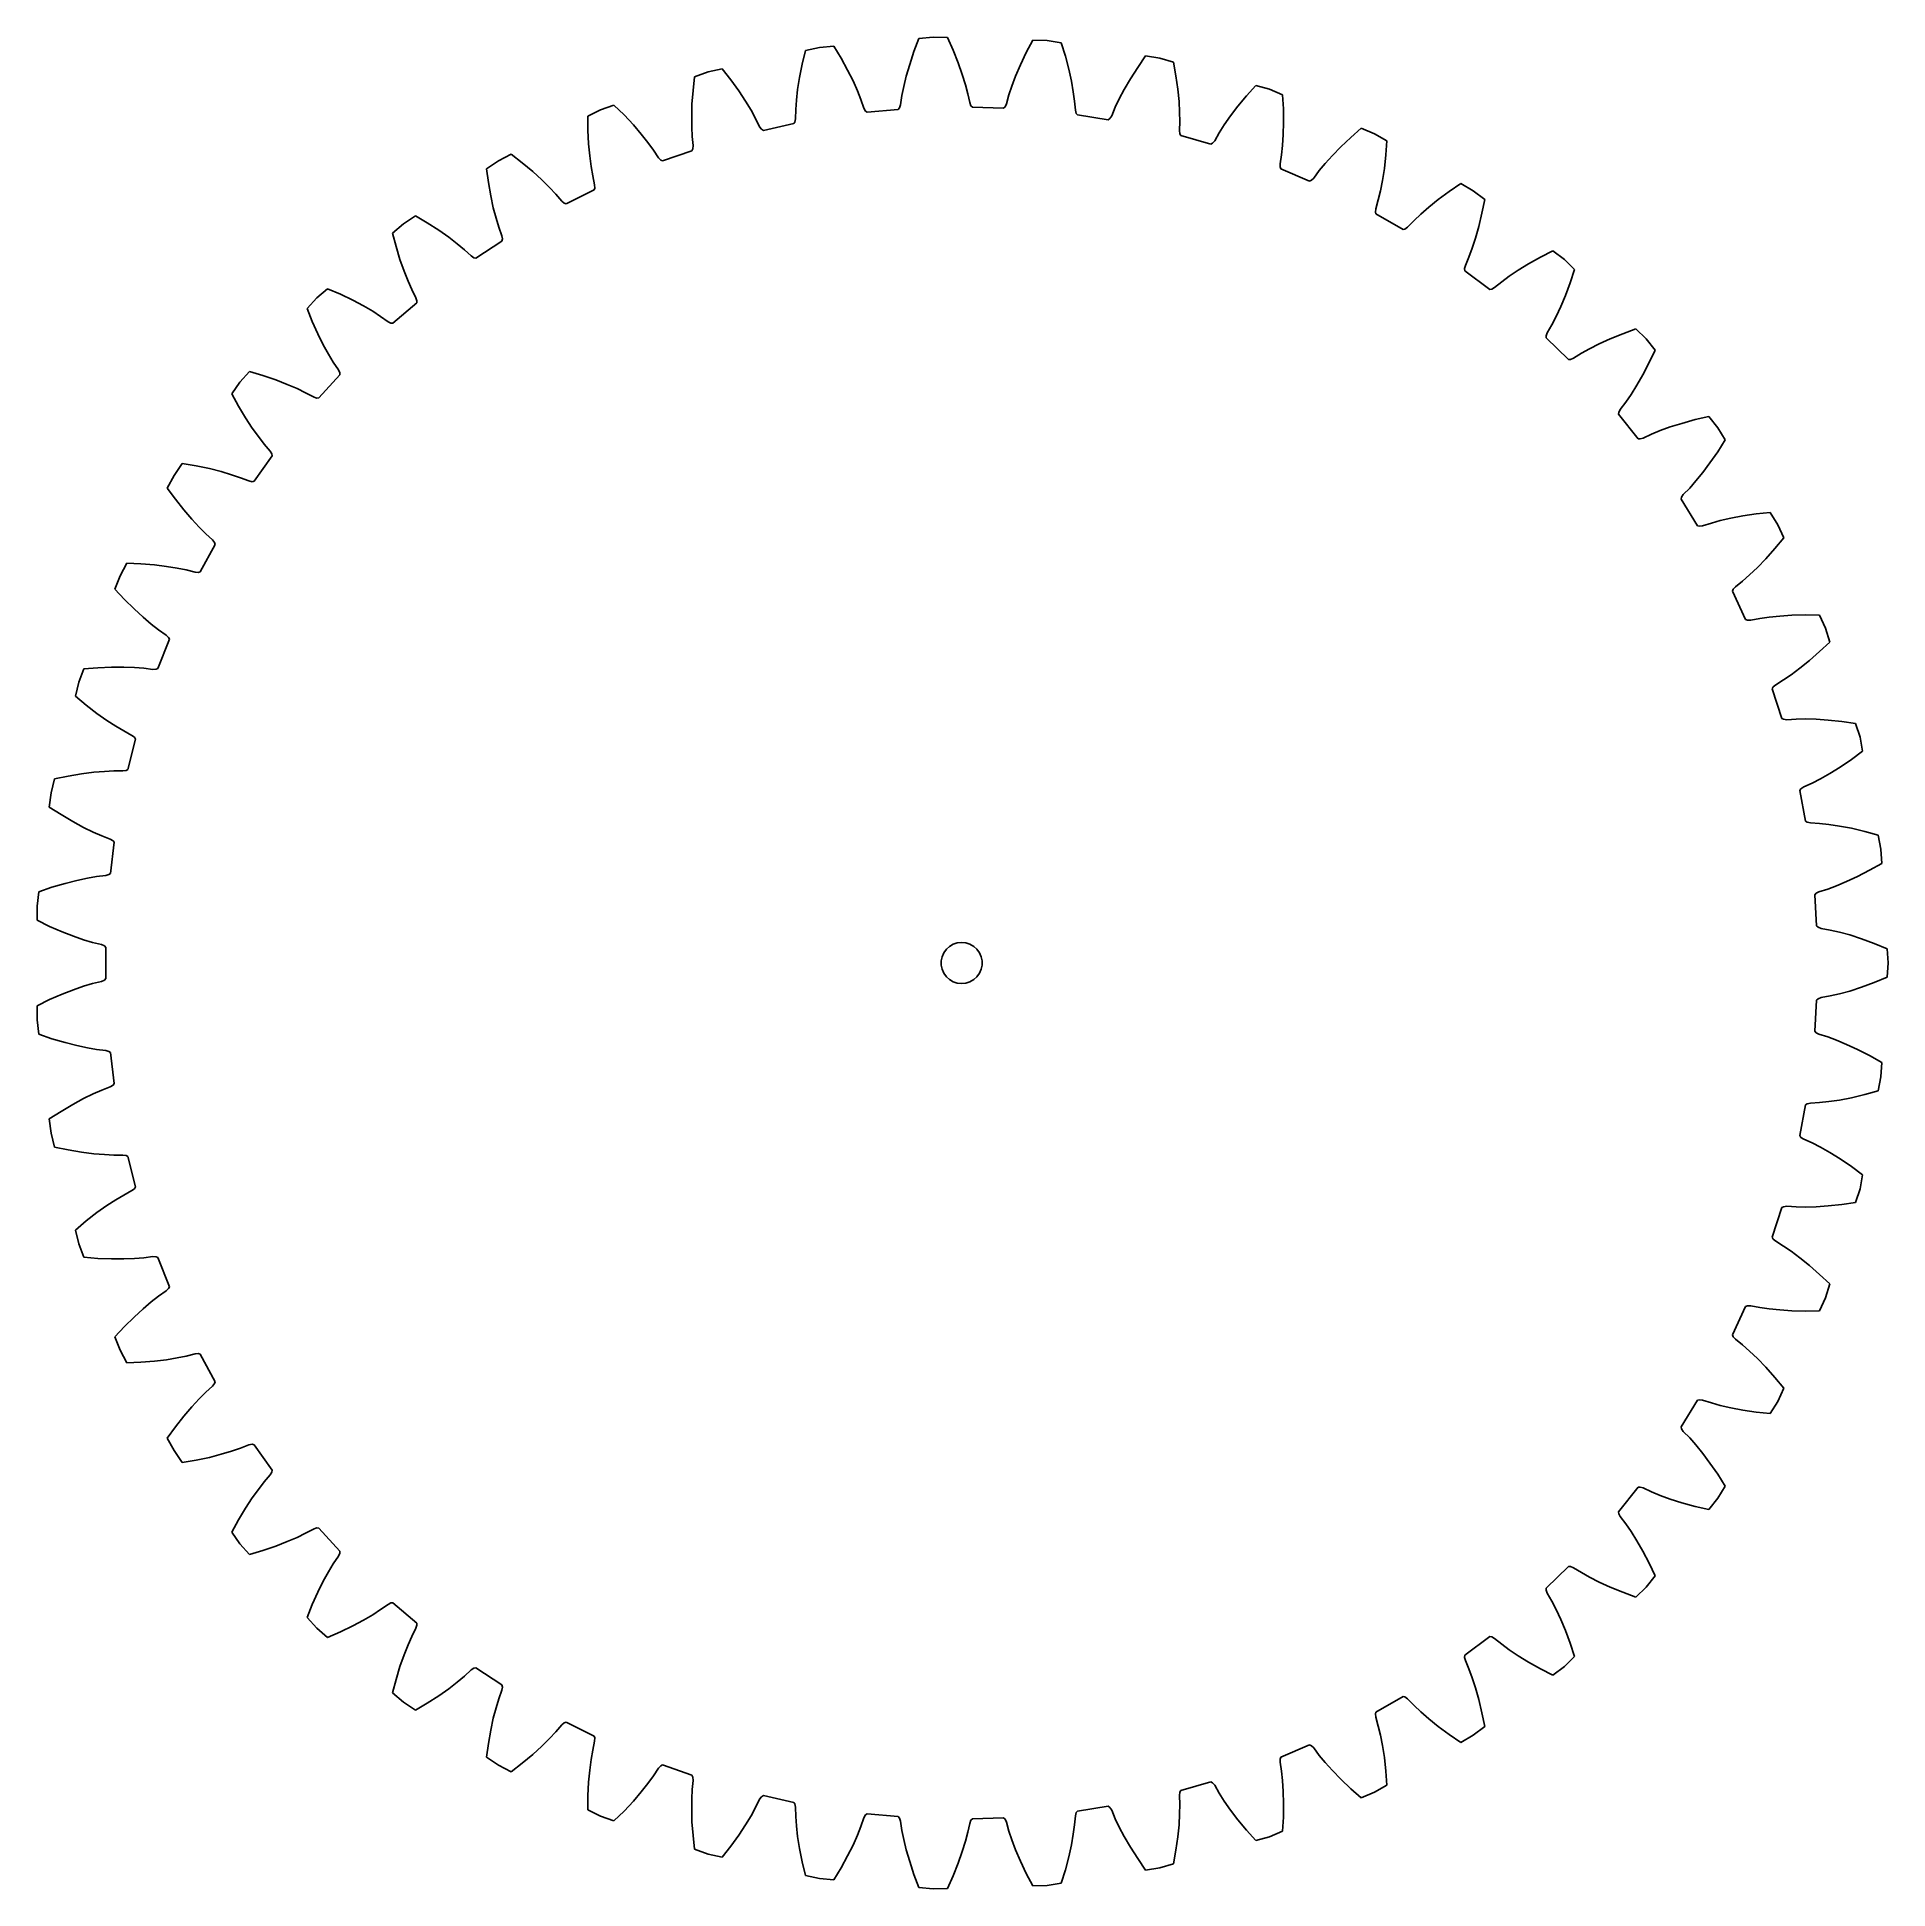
# Model space of a CAD drawing. Extents: x 0 to 135, y 0 to 135.
import ezdxf

# ---------------------------------------------------------------- set-up
doc = ezdxf.new("R2010")
doc.units = 0

msp = doc.modelspace()

# ---------------------------------------------------------------- linework, layer by layer
for p, q in [((65.28, 134.9), (64.24, 134.8)), ((66.32, 134.87), (65.28, 134.9)), ((55.98, 133.91), (55.74, 132.92)), ((57, 134.13), (55.98, 133.91)), ((58.04, 134.23), (57, 134.13)), ((58.57, 133.36), (58.04, 134.23)), ((63.88, 133.85), (63.57, 132.91)), ((64.24, 134.8), (63.88, 133.85)), ((66.74, 133.94), (66.32, 134.87)), ((67.1, 133.02), (66.74, 133.94)), ((72.06, 133.77), (71.64, 132.88)), ((72.54, 134.68), (72.06, 133.77)), ((73.58, 134.64), (72.54, 134.68)), ((74.61, 134.48), (73.58, 134.64)), ((74.91, 133.51), (74.61, 134.48)), ((48.89, 132.36), (47.9, 132.01)), ((49.91, 132.58), (48.89, 132.36)), ((50.54, 131.78), (49.91, 132.58)), ((55.74, 132.92), (55.55, 131.95)), ((59.05, 132.49), (58.57, 133.36)), ((59.45, 131.7), (59.05, 132.49)), ((63.57, 132.91), (63.32, 132.06)), ((67.4, 132.18), (67.1, 133.02)), ((71.64, 132.88), (71.29, 132.06)), ((75.16, 132.55), (74.91, 133.51)), ((75.35, 131.68), (75.16, 132.55)), ((80.18, 132.69), (79.65, 131.86)), ((80.76, 133.53), (80.18, 132.69)), ((81.79, 133.37), (80.76, 133.53)), ((82.79, 133.08), (81.79, 133.37)), ((82.97, 132.08), (82.79, 133.08)), ((47.79, 131), (47.71, 130.01)), ((47.9, 132.01), (47.79, 131)), ((51.12, 130.98), (50.54, 131.78)), ((51.61, 130.24), (51.12, 130.98)), ((55.41, 131.07), (55.32, 130.29)), ((55.55, 131.95), (55.41, 131.07)), ((59.77, 130.98), (59.45, 131.7)), ((60.02, 130.35), (59.77, 130.98)), ((63.14, 131.29), (63.01, 130.63)), ((63.32, 132.06), (63.14, 131.29)), ((67.63, 131.43), (67.4, 132.18)), ((67.8, 130.77), (67.63, 131.43)), ((71.02, 131.33), (70.8, 130.68)), ((71.29, 132.06), (71.02, 131.33)), ((75.49, 130.91), (75.35, 131.68)), ((75.58, 130.24), (75.49, 130.91)), ((79.2, 131.09), (78.84, 130.39)), ((79.65, 131.86), (79.2, 131.09)), ((83.1, 131.1), (82.97, 132.08)), ((83.19, 130.21), (83.1, 131.1)), ((88.78, 131.38), (88.1, 130.62)), ((89.78, 131.1), (88.78, 131.38)), ((90.74, 130.69), (89.78, 131.1)), ((41.05, 129.59), (40.12, 129.13)), ((42.03, 129.94), (41.05, 129.59)), ((42.76, 129.23), (42.03, 129.94)), ((47.71, 130.01), (47.69, 129.12)), ((52.02, 129.57), (51.61, 130.24)), ((52.35, 128.97), (52.02, 129.57)), ((55.27, 129.61), (55.25, 128.94)), ((55.32, 130.29), (55.27, 129.61)), ((60.24, 129.72), (60.02, 130.35)), ((60.35, 129.51), (60.24, 129.72)), ((60.47, 129.42), (60.35, 129.51)), ((62.74, 129.63), (60.47, 129.42)), ((62.83, 129.74), (62.74, 129.63)), ((62.9, 129.97), (62.83, 129.74)), ((63.01, 130.63), (62.9, 129.97)), ((67.95, 130.12), (67.8, 130.77)), ((68.03, 129.9), (67.95, 130.12)), ((68.14, 129.79), (68.03, 129.9)), ((70.41, 129.72), (68.14, 129.79)), ((70.52, 129.82), (70.41, 129.72)), ((70.62, 130.04), (70.52, 129.82)), ((70.8, 130.68), (70.62, 130.04)), ((75.65, 129.57), (75.58, 130.24)), ((75.7, 129.34), (75.65, 129.57)), ((78.55, 129.78), (78.29, 129.16)), ((78.84, 130.39), (78.55, 129.78)), ((83.23, 129.43), (83.19, 130.21)), ((87.47, 129.86), (86.93, 129.15)), ((88.1, 130.62), (87.47, 129.86)), ((90.8, 129.67), (90.74, 130.69)), ((90.81, 128.68), (90.8, 129.67)), ((40.12, 129.13), (40.13, 128.11)), ((43.44, 128.5), (42.76, 129.23)), ((44.01, 127.83), (43.44, 128.5)), ((47.69, 129.12), (47.69, 128.34)), ((47.69, 128.34), (47.73, 127.66)), ((52.64, 128.37), (52.35, 128.97)), ((52.78, 128.18), (52.64, 128.37)), ((52.91, 128.1), (52.78, 128.18)), ((55.13, 128.59), (52.91, 128.1)), ((55.21, 128.71), (55.13, 128.59)), ((55.25, 128.94), (55.21, 128.71)), ((75.79, 129.23), (75.7, 129.34)), ((78.04, 128.88), (75.79, 129.23)), ((78.16, 128.96), (78.04, 128.88)), ((78.29, 129.16), (78.16, 128.96)), ((83.22, 128.08), (83.24, 128.75)), ((83.24, 128.75), (83.23, 129.43)), ((86.49, 128.5), (86.12, 127.93)), ((86.93, 129.15), (86.49, 128.5)), ((90.78, 127.79), (90.81, 128.68)), ((96.47, 128.26), (95.7, 127.59)), ((97.43, 127.86), (96.47, 128.26)), ((40.13, 128.11), (40.18, 127.12)), ((40.18, 127.12), (40.26, 126.24)), ((44.5, 127.21), (44.01, 127.83)), ((44.9, 126.66), (44.5, 127.21)), ((47.73, 127.66), (47.79, 126.99)), ((47.79, 126.99), (47.77, 126.76)), ((83.25, 127.85), (83.22, 128.08)), ((83.32, 127.72), (83.25, 127.85)), ((85.51, 127.1), (83.32, 127.72)), ((85.64, 127.17), (85.51, 127.1)), ((85.79, 127.35), (85.64, 127.17)), ((86.12, 127.93), (85.79, 127.35)), ((90.65, 126.33), (90.73, 127.01)), ((90.73, 127.01), (90.78, 127.79)), ((94.99, 126.91), (94.37, 126.28)), ((95.7, 127.59), (94.99, 126.91)), ((98.34, 127.33), (97.43, 127.86)), ((98.26, 126.32), (98.34, 127.33)), ((33.61, 125.89), (32.74, 125.31)), ((34.55, 126.36), (33.61, 125.89)), ((35.35, 125.73), (34.55, 126.36)), ((36.11, 125.1), (35.35, 125.73)), ((40.26, 126.24), (40.36, 125.46)), ((40.36, 125.46), (40.48, 124.79)), ((45.27, 126.1), (44.9, 126.66)), ((45.43, 125.93), (45.27, 126.1)), ((45.56, 125.87), (45.43, 125.93)), ((47.71, 126.62), (45.56, 125.87)), ((47.77, 126.76), (47.71, 126.62)), ((90.55, 125.67), (90.65, 126.33)), ((90.55, 125.44), (90.55, 125.67)), ((93.84, 125.69), (93.41, 125.17)), ((94.37, 126.28), (93.84, 125.69)), ((98.15, 125.33), (98.26, 126.32)), ((32.74, 125.31), (32.88, 124.31)), ((32.88, 124.31), (33.05, 123.33)), ((36.77, 124.5), (36.11, 125.1)), ((37.33, 123.95), (36.77, 124.5)), ((40.48, 124.79), (40.62, 124.14)), ((40.62, 124.14), (40.63, 123.9)), ((90.6, 125.3), (90.55, 125.44)), ((92.7, 124.41), (90.6, 125.3)), ((92.84, 124.47), (92.7, 124.41)), ((93.01, 124.63), (92.84, 124.47)), ((93.41, 125.17), (93.01, 124.63)), ((97.87, 123.69), (98.02, 124.46)), ((98.02, 124.46), (98.15, 125.33)), ((103.72, 124.22), (102.88, 123.65)), ((104.63, 123.7), (103.72, 124.22)), ((33.05, 123.33), (33.24, 122.46)), ((37.79, 123.45), (37.33, 123.95)), ((38.23, 122.94), (37.79, 123.45)), ((38.41, 122.79), (38.23, 122.94)), ((38.55, 122.75), (38.41, 122.79)), ((40.59, 123.76), (38.55, 122.75)), ((40.63, 123.9), (40.59, 123.76)), ((97.53, 122.38), (97.71, 123.03)), ((97.71, 123.03), (97.87, 123.69)), ((102.08, 123.07), (101.39, 122.51)), ((102.88, 123.65), (102.08, 123.07)), ((105.46, 123.07), (104.63, 123.7)), ((105.26, 122.07), (105.46, 123.07)), ((27.56, 121.88), (26.69, 121.3)), ((28.43, 121.36), (27.56, 121.88)), ((33.24, 122.46), (33.44, 121.7)), ((33.44, 121.7), (33.63, 121.05)), ((97.5, 122.15), (97.53, 122.38)), ((97.54, 122.01), (97.5, 122.15)), ((99.51, 120.87), (97.54, 122.01)), ((100.31, 121.53), (99.84, 121.05)), ((100.8, 121.99), (100.31, 121.53)), ((101.39, 122.51), (100.8, 121.99)), ((105.03, 121.11), (105.26, 122.07)), ((26.69, 121.3), (25.89, 120.62)), ((25.89, 120.62), (26.15, 119.64)), ((29.27, 120.82), (28.43, 121.36)), ((29.99, 120.31), (29.27, 120.82)), ((30.61, 119.83), (29.99, 120.31)), ((33.63, 121.05), (33.86, 120.42)), ((33.86, 120.42), (33.9, 120.19)), ((33.9, 120.19), (33.87, 120.04)), ((99.65, 120.91), (99.51, 120.87)), ((99.84, 121.05), (99.65, 120.91)), ((104.55, 119.51), (104.79, 120.26)), ((104.79, 120.26), (105.03, 121.11)), ((26.15, 119.64), (26.44, 118.69)), ((31.14, 119.39), (30.61, 119.83)), ((31.63, 118.95), (31.14, 119.39)), ((31.83, 118.82), (31.63, 118.95)), ((31.97, 118.79), (31.83, 118.82)), ((33.87, 120.04), (31.97, 118.79)), ((104.05, 118.26), (104.31, 118.87)), ((104.31, 118.87), (104.55, 119.51)), ((109.52, 118.86), (108.65, 118.38)), ((110.43, 119.32), (109.52, 118.86)), ((111.26, 118.7), (110.43, 119.32)), ((26.44, 118.69), (26.74, 117.85)), ((26.74, 117.85), (27.03, 117.12)), ((103.99, 118.03), (104.05, 118.26)), ((104.01, 117.88), (103.99, 118.03)), ((105.83, 116.51), (104.01, 117.88)), ((107.25, 117.47), (106.7, 117.07)), ((107.9, 117.91), (107.25, 117.47)), ((108.65, 118.38), (107.9, 117.91)), ((112.01, 117.97), (111.26, 118.7)), ((111.69, 117), (112.01, 117.97)), ((21.17, 116.57), (20.38, 115.9)), ((22.1, 116.17), (21.17, 116.57)), ((23, 115.74), (22.1, 116.17)), ((27.03, 117.12), (27.3, 116.5)), ((27.3, 116.5), (27.6, 115.9)), ((105.98, 116.53), (105.83, 116.51)), ((106.18, 116.65), (105.98, 116.53)), ((106.7, 117.07), (106.18, 116.65)), ((111, 115.26), (111.34, 116.07)), ((111.34, 116.07), (111.69, 117)), ((20.38, 115.9), (19.67, 115.12)), ((19.67, 115.12), (20.05, 114.18)), ((23.78, 115.32), (23, 115.74)), ((24.45, 114.92), (23.78, 115.32)), ((25.03, 114.55), (24.45, 114.92)), ((27.66, 115.53), (25.93, 114.05)), ((27.6, 115.9), (27.67, 115.68)), ((27.67, 115.68), (27.66, 115.53)), ((110.66, 114.55), (111, 115.26)), ((20.05, 114.18), (20.45, 113.27)), ((25.57, 114.16), (25.03, 114.55)), ((25.78, 114.06), (25.57, 114.16)), ((25.93, 114.05), (25.78, 114.06)), ((109.93, 113.14), (110.01, 113.36)), ((110.01, 113.36), (110.35, 113.94)), ((110.35, 113.94), (110.66, 114.55)), ((116.47, 113.64), (115.52, 113.29)), ((117.22, 112.91), (116.47, 113.64)), ((20.45, 113.27), (20.85, 112.48)), ((20.85, 112.48), (21.23, 111.79)), ((109.93, 113), (109.93, 113.14)), ((111.57, 111.41), (109.93, 113)), ((113.09, 112.19), (112.5, 111.86)), ((113.79, 112.54), (113.09, 112.19)), ((114.6, 112.92), (113.79, 112.54)), ((115.52, 113.29), (114.6, 112.92)), ((117.88, 112.1), (117.22, 112.91)), ((117.44, 111.18), (117.88, 112.1)), ((21.23, 111.79), (21.58, 111.21)), ((21.58, 111.21), (21.95, 110.65)), ((21.95, 110.65), (22.05, 110.44)), ((111.71, 111.41), (111.57, 111.41)), ((111.93, 111.5), (111.71, 111.41)), ((112.5, 111.86), (111.93, 111.5)), ((116.98, 110.3), (117.44, 111.18)), ((14.78, 109.76), (14.18, 108.9)), ((15.48, 110.53), (14.78, 109.76)), ((16.46, 110.24), (15.48, 110.53)), ((17.4, 109.92), (16.46, 110.24)), ((18.23, 109.6), (17.4, 109.92)), ((18.95, 109.29), (18.23, 109.6)), ((19.56, 108.99), (18.95, 109.29)), ((22.05, 110.29), (20.52, 108.61)), ((22.05, 110.44), (22.05, 110.29)), ((116.12, 108.87), (116.54, 109.53)), ((116.54, 109.53), (116.98, 110.3)), ((14.18, 108.9), (14.67, 108.01)), ((14.67, 108.01), (15.18, 107.16)), ((20.15, 108.68), (19.56, 108.99)), ((20.37, 108.6), (20.15, 108.68)), ((20.52, 108.61), (20.37, 108.6)), ((115.33, 107.77), (115.74, 108.31)), ((115.74, 108.31), (116.12, 108.87)), ((15.18, 107.16), (15.67, 106.42)), ((115.21, 107.42), (115.22, 107.56)), ((116.63, 105.64), (115.21, 107.42)), ((115.22, 107.56), (115.33, 107.77)), ((119.83, 106.76), (118.98, 106.5)), ((120.79, 107.03), (119.83, 106.76)), ((121.78, 107.25), (120.79, 107.03)), ((122.43, 106.44), (121.78, 107.25)), ((15.67, 106.42), (16.13, 105.79)), ((16.13, 105.79), (16.55, 105.25)), ((16.55, 105.25), (16.98, 104.74)), ((116.78, 105.63), (116.63, 105.64)), ((117.01, 105.69), (116.78, 105.63)), ((117.62, 105.97), (117.01, 105.69)), ((118.25, 106.23), (117.62, 105.97)), ((118.98, 106.5), (118.25, 106.23)), ((122.98, 105.55), (122.43, 106.44)), ((122.44, 104.69), (122.98, 105.55)), ((17.13, 104.4), (15.82, 102.54)), ((16.98, 104.74), (17.11, 104.54)), ((17.11, 104.54), (17.13, 104.4)), ((121.34, 103.17), (121.87, 103.88)), ((121.87, 103.88), (122.44, 104.69)), ((9.98, 102.97), (9.49, 102.05)), ((10.58, 103.83), (9.98, 102.97)), ((11.59, 103.66), (10.58, 103.83)), ((12.56, 103.46), (11.59, 103.66)), ((13.42, 103.24), (12.56, 103.46)), ((14.17, 103.02), (13.42, 103.24)), ((14.82, 102.8), (14.17, 103.02)), ((15.44, 102.56), (14.82, 102.8)), ((15.67, 102.51), (15.44, 102.56)), ((15.82, 102.54), (15.67, 102.51)), ((120.39, 102.05), (120.84, 102.56)), ((120.84, 102.56), (121.34, 103.17)), ((9.49, 102.05), (10.08, 101.23)), ((10.08, 101.23), (10.69, 100.45)), ((119.76, 101.23), (119.79, 101.38)), ((120.95, 99.3), (119.76, 101.23)), ((119.79, 101.38), (119.92, 101.57)), ((119.92, 101.57), (120.39, 102.05)), ((10.69, 100.45), (11.27, 99.78)), ((123.39, 99.86), (122.62, 99.68)), ((124.26, 100.02), (123.39, 99.86)), ((125.24, 100.16), (124.26, 100.02)), ((126.26, 100.26), (125.24, 100.16)), ((126.81, 99.37), (126.26, 100.26)), ((11.27, 99.78), (11.81, 99.2)), ((11.81, 99.2), (12.29, 98.72)), ((12.29, 98.72), (12.78, 98.27)), ((121.1, 99.26), (120.95, 99.3)), ((121.33, 99.3), (121.1, 99.26)), ((121.97, 99.5), (121.33, 99.3)), ((122.62, 99.68), (121.97, 99.5)), ((127.24, 98.43), (126.81, 99.37)), ((12.97, 97.94), (11.89, 95.94)), ((12.78, 98.27), (12.93, 98.09)), ((12.93, 98.09), (12.97, 97.94)), ((125.94, 96.9), (126.6, 97.64)), ((126.6, 97.64), (127.24, 98.43)), ((6.54, 96.57), (6.05, 95.65)), ((7.56, 96.53), (6.54, 96.57)), ((8.55, 96.45), (7.56, 96.53)), ((9.43, 96.34), (8.55, 96.45)), ((10.2, 96.22), (9.43, 96.34)), ((10.87, 96.08), (10.2, 96.22)), ((11.52, 95.92), (10.87, 96.08)), ((11.75, 95.9), (11.52, 95.92)), ((11.89, 95.94), (11.75, 95.9)), ((124.75, 95.72), (125.32, 96.26)), ((125.32, 96.26), (125.94, 96.9)), ((6.05, 95.65), (5.67, 94.68)), ((5.67, 94.68), (6.36, 93.94)), ((123.51, 94.54), (123.56, 94.68)), ((124.46, 92.47), (123.51, 94.54)), ((123.56, 94.68), (123.72, 94.85)), ((123.72, 94.85), (124.24, 95.27)), ((124.24, 95.27), (124.75, 95.72)), ((6.36, 93.94), (7.07, 93.24)), ((7.07, 93.24), (7.72, 92.64)), ((7.72, 92.64), (8.32, 92.13)), ((8.32, 92.13), (8.86, 91.72)), ((124.6, 92.42), (124.46, 92.47)), ((124.84, 92.43), (124.6, 92.42)), ((125.49, 92.55), (124.84, 92.43)), ((126.17, 92.64), (125.49, 92.55)), ((126.95, 92.72), (126.17, 92.64)), ((127.83, 92.78), (126.95, 92.72)), ((128.82, 92.8), (127.83, 92.78)), ((129.84, 92.78), (128.82, 92.8)), ((130.28, 91.83), (129.84, 92.78)), ((130.59, 90.83), (130.28, 91.83)), ((9.64, 91.03), (8.81, 88.91)), ((8.86, 91.72), (9.41, 91.33)), ((9.41, 91.33), (9.58, 91.17)), ((9.58, 91.17), (9.64, 91.03)), ((129.86, 90.13), (130.59, 90.83)), ((128.42, 88.92), (129.11, 89.48)), ((129.11, 89.48), (129.86, 90.13)), ((3.05, 87.91), (2.79, 86.89)), ((3.42, 88.88), (3.05, 87.91)), ((4.44, 88.96), (3.42, 88.88)), ((5.43, 89.01), (4.44, 88.96)), ((6.32, 89.01), (5.43, 89.01)), ((7.1, 88.98), (6.32, 89.01)), ((7.78, 88.92), (7.1, 88.98)), ((8.44, 88.84), (7.78, 88.92)), ((8.68, 88.85), (8.44, 88.84)), ((8.81, 88.91), (8.68, 88.85)), ((126.48, 87.56), (126.66, 87.72)), ((126.66, 87.72), (127.23, 88.07)), ((127.23, 88.07), (127.79, 88.45)), ((127.79, 88.45), (128.42, 88.92)), ((2.79, 86.89), (3.57, 86.24)), ((126.41, 87.43), (126.48, 87.56)), ((127.1, 85.26), (126.41, 87.43)), ((3.57, 86.24), (4.36, 85.63)), ((4.36, 85.63), (5.08, 85.12)), ((5.08, 85.12), (5.74, 84.69)), ((127.23, 85.2), (127.1, 85.26)), ((127.47, 85.17), (127.23, 85.2)), ((128.14, 85.21), (127.47, 85.17)), ((128.82, 85.23), (128.14, 85.21)), ((129.6, 85.21), (128.82, 85.23)), ((130.49, 85.15), (129.6, 85.21)), ((131.47, 85.05), (130.49, 85.15)), ((132.48, 84.9), (131.47, 85.05)), ((5.74, 84.69), (6.32, 84.35)), ((6.32, 84.35), (6.91, 84.03)), ((7.18, 83.76), (6.62, 81.55)), ((6.91, 84.03), (7.1, 83.89)), ((7.1, 83.89), (7.18, 83.76)), ((132.8, 83.91), (132.48, 84.9)), ((132.99, 82.88), (132.8, 83.91)), ((132.17, 82.28), (132.99, 82.88)), ((2.27, 81.07), (1.28, 80.86)), ((3.25, 81.23), (2.27, 81.07)), ((4.13, 81.34), (3.25, 81.23)), ((4.91, 81.41), (4.13, 81.34)), ((5.59, 81.44), (4.91, 81.41)), ((6.26, 81.44), (5.59, 81.44)), ((6.49, 81.48), (6.26, 81.44)), ((6.62, 81.55), (6.49, 81.48)), ((129.91, 80.87), (130.6, 81.25)), ((130.6, 81.25), (131.35, 81.72)), ((131.35, 81.72), (132.17, 82.28)), ((1.02, 79.85), (0.89, 78.81)), ((1.28, 80.86), (1.02, 79.85)), ((128.42, 80.02), (128.5, 80.14)), ((128.84, 77.79), (128.42, 80.02)), ((128.5, 80.14), (128.7, 80.28)), ((128.7, 80.28), (129.31, 80.56)), ((129.31, 80.56), (129.91, 80.87)), ((0.89, 78.81), (1.75, 78.26)), ((1.75, 78.26), (2.6, 77.75)), ((2.6, 77.75), (3.38, 77.33)), ((3.38, 77.33), (4.09, 76.99)), ((4.09, 76.99), (4.71, 76.72)), ((128.96, 77.7), (128.84, 77.79)), ((129.19, 77.65), (128.96, 77.7)), ((129.86, 77.61), (129.19, 77.65)), ((130.54, 77.54), (129.86, 77.61)), ((131.31, 77.42), (130.54, 77.54)), ((132.18, 77.26), (131.31, 77.42)), ((133.15, 77.04), (132.18, 77.26)), ((134.13, 76.77), (133.15, 77.04)), ((4.71, 76.72), (5.33, 76.48)), ((5.33, 76.48), (5.54, 76.36)), ((5.63, 76.24), (5.35, 73.98)), ((5.54, 76.36), (5.63, 76.24)), ((134.32, 75.74), (134.13, 76.77)), ((134.39, 74.7), (134.32, 75.74)), ((132.62, 73.75), (133.5, 74.2)), ((133.5, 74.2), (134.39, 74.7)), ((1.09, 72.97), (0.13, 72.64)), ((2.04, 73.25), (1.09, 72.97)), ((2.9, 73.47), (2.04, 73.25)), ((3.67, 73.63), (2.9, 73.47)), ((4.34, 73.74), (3.67, 73.63)), ((5, 73.82), (4.34, 73.74)), ((5.23, 73.89), (5, 73.82)), ((5.35, 73.98), (5.23, 73.89)), ((130.45, 72.84), (131.09, 73.08)), ((131.09, 73.08), (131.81, 73.38)), ((131.81, 73.38), (132.62, 73.75)), ((0.13, 72.64), (0, 71.6)), ((0, 71.6), (0, 70.56)), ((129.5, 72.42), (129.6, 72.53)), ((129.64, 70.15), (129.5, 72.42)), ((129.6, 72.53), (129.81, 72.64)), ((129.81, 72.64), (130.45, 72.84)), ((0, 70.56), (0.92, 70.11)), ((129.75, 70.05), (129.64, 70.15)), ((0.92, 70.11), (1.82, 69.72)), ((1.82, 69.72), (2.65, 69.4)), ((2.65, 69.4), (3.39, 69.14)), ((3.39, 69.14), (4.05, 68.95)), ((4.05, 68.95), (4.69, 68.79)), ((66.47, 68.66), (66.74, 68.82)), ((66.74, 68.82), (67.04, 68.92)), ((67.04, 68.92), (67.35, 68.95)), ((67.35, 68.95), (67.67, 68.92)), ((67.67, 68.92), (67.96, 68.82)), ((67.96, 68.82), (68.24, 68.66)), ((129.98, 69.97), (129.75, 70.05)), ((130.63, 69.85), (129.98, 69.97)), ((131.3, 69.7), (130.63, 69.85)), ((132.05, 69.49), (131.3, 69.7)), ((132.9, 69.22), (132.05, 69.49)), ((133.83, 68.88), (132.9, 69.22)), ((134.77, 68.49), (133.83, 68.88)), ((4.69, 68.79), (4.91, 68.69)), ((4.91, 68.69), (5.01, 68.59)), ((5.01, 68.59), (5.01, 66.31)), ((65.86, 67.61), (65.93, 67.91)), ((65.86, 67.29), (65.86, 67.61)), ((65.93, 67.91), (66.05, 68.2)), ((66.05, 68.2), (66.24, 68.45)), ((66.24, 68.45), (66.47, 68.66)), ((68.24, 68.66), (68.47, 68.45)), ((68.47, 68.45), (68.65, 68.2)), ((68.65, 68.2), (68.78, 67.91)), ((68.78, 67.91), (68.85, 67.61)), ((68.85, 67.61), (68.85, 67.29)), ((134.84, 67.45), (134.77, 68.49)), ((4.69, 66.11), (4.05, 65.95)), ((4.91, 66.21), (4.69, 66.11)), ((5.01, 66.31), (4.91, 66.21)), ((65.93, 66.99), (65.86, 67.29)), ((66.05, 66.7), (65.93, 66.99)), ((66.24, 66.45), (66.05, 66.7)), ((66.47, 66.24), (66.24, 66.45)), ((66.74, 66.08), (66.47, 66.24)), ((68.24, 66.24), (67.96, 66.08)), ((68.47, 66.45), (68.24, 66.24)), ((68.65, 66.7), (68.47, 66.45)), ((68.78, 66.99), (68.65, 66.7)), ((68.85, 67.29), (68.78, 66.99)), ((133.83, 66.02), (134.77, 66.41)), ((134.77, 66.41), (134.84, 67.45)), ((0.92, 64.78), (0, 64.34)), ((1.82, 65.18), (0.92, 64.78)), ((2.65, 65.5), (1.82, 65.18)), ((3.39, 65.76), (2.65, 65.5)), ((4.05, 65.95), (3.39, 65.76)), ((67.04, 65.98), (66.74, 66.08)), ((67.35, 65.95), (67.04, 65.98)), ((67.67, 65.98), (67.35, 65.95)), ((67.96, 66.08), (67.67, 65.98)), ((129.64, 64.75), (129.75, 64.85)), ((129.75, 64.85), (129.98, 64.93)), ((129.98, 64.93), (130.63, 65.05)), ((130.63, 65.05), (131.3, 65.2)), ((131.3, 65.2), (132.05, 65.41)), ((132.05, 65.41), (132.9, 65.68)), ((132.9, 65.68), (133.83, 66.02)), ((0, 64.34), (0, 63.3)), ((129.5, 62.48), (129.64, 64.75)), ((0, 63.3), (0.13, 62.26)), ((0.13, 62.26), (1.09, 61.93)), ((129.6, 62.37), (129.5, 62.48)), ((129.81, 62.26), (129.6, 62.37)), ((130.45, 62.06), (129.81, 62.26)), ((131.09, 61.82), (130.45, 62.06)), ((1.09, 61.93), (2.04, 61.65)), ((2.04, 61.65), (2.9, 61.43)), ((2.9, 61.43), (3.67, 61.27)), ((3.67, 61.27), (4.34, 61.16)), ((4.34, 61.16), (5, 61.08)), ((5, 61.08), (5.23, 61.01)), ((5.23, 61.01), (5.35, 60.92)), ((5.35, 60.92), (5.63, 58.66)), ((131.81, 61.52), (131.09, 61.82)), ((132.62, 61.15), (131.81, 61.52)), ((133.5, 60.7), (132.62, 61.15)), ((134.39, 60.2), (133.5, 60.7)), ((134.32, 59.16), (134.39, 60.2)), ((4.71, 58.18), (4.09, 57.91)), ((5.33, 58.42), (4.71, 58.18)), ((5.54, 58.54), (5.33, 58.42)), ((5.63, 58.66), (5.54, 58.54)), ((133.15, 57.86), (134.13, 58.13)), ((134.13, 58.13), (134.32, 59.16)), ((2.6, 57.15), (1.75, 56.64)), ((3.38, 57.57), (2.6, 57.15)), ((4.09, 57.91), (3.38, 57.57)), ((128.42, 54.88), (128.84, 57.11)), ((128.84, 57.11), (128.96, 57.2)), ((128.96, 57.2), (129.19, 57.25)), ((129.19, 57.25), (129.86, 57.29)), ((129.86, 57.29), (130.54, 57.36)), ((130.54, 57.36), (131.31, 57.47)), ((131.31, 57.47), (132.18, 57.64)), ((132.18, 57.64), (133.15, 57.86)), ((1.75, 56.64), (0.89, 56.09)), ((0.89, 56.09), (1.02, 55.05)), ((1.02, 55.05), (1.28, 54.04)), ((1.28, 54.04), (2.27, 53.83)), ((128.5, 54.75), (128.42, 54.88)), ((128.7, 54.62), (128.5, 54.75)), ((129.31, 54.34), (128.7, 54.62)), ((129.91, 54.03), (129.31, 54.34)), ((130.6, 53.65), (129.91, 54.03)), ((2.27, 53.83), (3.25, 53.67)), ((3.25, 53.67), (4.13, 53.56)), ((4.13, 53.56), (4.91, 53.49)), ((4.91, 53.49), (5.59, 53.46)), ((5.59, 53.46), (6.26, 53.46)), ((6.26, 53.46), (6.49, 53.42)), ((6.49, 53.42), (6.62, 53.35)), ((6.62, 53.35), (7.18, 51.14)), ((131.35, 53.18), (130.6, 53.65)), ((132.17, 52.62), (131.35, 53.18)), ((132.99, 52.02), (132.17, 52.62)), ((132.8, 50.99), (132.99, 52.02)), ((5.74, 50.21), (5.08, 49.78)), ((6.32, 50.55), (5.74, 50.21)), ((6.91, 50.87), (6.32, 50.55)), ((7.1, 51.01), (6.91, 50.87)), ((7.18, 51.14), (7.1, 51.01)), ((131.47, 49.85), (132.48, 50)), ((132.48, 50), (132.8, 50.99)), ((3.57, 48.66), (2.79, 48)), ((4.36, 49.27), (3.57, 48.66)), ((5.08, 49.78), (4.36, 49.27)), ((126.41, 47.47), (127.1, 49.64)), ((127.1, 49.64), (127.23, 49.7)), ((127.23, 49.7), (127.47, 49.73)), ((127.47, 49.73), (128.14, 49.69)), ((128.14, 49.69), (128.82, 49.67)), ((128.82, 49.67), (129.6, 49.69)), ((129.6, 49.69), (130.49, 49.75)), ((130.49, 49.75), (131.47, 49.85)), ((2.79, 48), (3.05, 46.99)), ((126.48, 47.34), (126.41, 47.47)), ((126.66, 47.18), (126.48, 47.34)), ((3.05, 46.99), (3.42, 46.02)), ((3.42, 46.02), (4.44, 45.93)), ((4.44, 45.93), (5.43, 45.89)), ((5.43, 45.89), (6.32, 45.89)), ((6.32, 45.89), (7.1, 45.92)), ((7.1, 45.92), (7.78, 45.98)), ((7.78, 45.98), (8.44, 46.06)), ((8.44, 46.06), (8.68, 46.05)), ((8.68, 46.05), (8.81, 45.99)), ((8.81, 45.99), (9.64, 43.87)), ((127.23, 46.83), (126.66, 47.18)), ((127.79, 46.45), (127.23, 46.83)), ((128.42, 45.98), (127.79, 46.45)), ((129.11, 45.42), (128.42, 45.98)), ((129.86, 44.77), (129.11, 45.42)), ((130.59, 44.07), (129.86, 44.77)), ((8.86, 43.18), (8.32, 42.77)), ((9.41, 43.57), (8.86, 43.18)), ((9.58, 43.73), (9.41, 43.57)), ((9.64, 43.87), (9.58, 43.73)), ((130.28, 43.07), (130.59, 44.07)), ((7.72, 42.26), (7.07, 41.66)), ((8.32, 42.77), (7.72, 42.26)), ((123.51, 40.36), (124.46, 42.43)), ((124.46, 42.43), (124.6, 42.48)), ((124.6, 42.48), (124.84, 42.47)), ((124.84, 42.47), (125.49, 42.35)), ((125.49, 42.35), (126.17, 42.26)), ((126.17, 42.26), (126.95, 42.18)), ((126.95, 42.18), (127.83, 42.12)), ((127.83, 42.12), (128.82, 42.1)), ((128.82, 42.1), (129.84, 42.12)), ((129.84, 42.12), (130.28, 43.07)), ((6.36, 40.96), (5.67, 40.22)), ((7.07, 41.66), (6.36, 40.96)), ((5.67, 40.22), (6.05, 39.25)), ((6.05, 39.25), (6.54, 38.33)), ((123.56, 40.22), (123.51, 40.36)), ((123.72, 40.05), (123.56, 40.22)), ((124.24, 39.63), (123.72, 40.05)), ((124.75, 39.18), (124.24, 39.63)), ((125.32, 38.64), (124.75, 39.18)), ((6.54, 38.33), (7.56, 38.37)), ((7.56, 38.37), (8.55, 38.45)), ((8.55, 38.45), (9.43, 38.55)), ((9.43, 38.55), (10.2, 38.68)), ((10.2, 38.68), (10.87, 38.82)), ((10.87, 38.82), (11.52, 38.98)), ((11.52, 38.98), (11.75, 39)), ((11.75, 39), (11.89, 38.96)), ((11.89, 38.96), (12.97, 36.95)), ((125.94, 38), (125.32, 38.64)), ((126.6, 37.26), (125.94, 38)), ((12.78, 36.63), (12.29, 36.18)), ((12.93, 36.81), (12.78, 36.63)), ((12.97, 36.95), (12.93, 36.81)), ((127.24, 36.47), (126.6, 37.26)), ((126.81, 35.52), (127.24, 36.47)), ((11.27, 35.12), (10.69, 34.45)), ((11.81, 35.7), (11.27, 35.12)), ((12.29, 36.18), (11.81, 35.7)), ((119.76, 33.66), (120.95, 35.6)), ((120.95, 35.6), (121.1, 35.63)), ((121.1, 35.63), (121.33, 35.6)), ((121.33, 35.6), (121.97, 35.4)), ((121.97, 35.4), (122.62, 35.22)), ((122.62, 35.22), (123.39, 35.04)), ((126.26, 34.64), (126.81, 35.52)), ((10.69, 34.45), (10.08, 33.67)), ((123.39, 35.04), (124.26, 34.88)), ((124.26, 34.88), (125.24, 34.74)), ((125.24, 34.74), (126.26, 34.64)), ((10.08, 33.67), (9.49, 32.84)), ((9.49, 32.84), (9.98, 31.93)), ((15.44, 32.34), (15.67, 32.39)), ((15.67, 32.39), (15.82, 32.36)), ((119.79, 33.52), (119.76, 33.66)), ((119.92, 33.33), (119.79, 33.52)), ((120.39, 32.85), (119.92, 33.33)), ((120.84, 32.34), (120.39, 32.85)), ((9.98, 31.93), (10.58, 31.07)), ((10.58, 31.07), (11.59, 31.24)), ((11.59, 31.24), (12.56, 31.44)), ((12.56, 31.44), (13.42, 31.66)), ((13.42, 31.66), (14.17, 31.88)), ((14.17, 31.88), (14.82, 32.1)), ((14.82, 32.1), (15.44, 32.34)), ((15.82, 32.36), (17.13, 30.5)), ((121.34, 31.73), (120.84, 32.34)), ((121.87, 31.02), (121.34, 31.73)), ((16.98, 30.16), (16.55, 29.65)), ((17.11, 30.36), (16.98, 30.16)), ((17.13, 30.5), (17.11, 30.36)), ((122.44, 30.21), (121.87, 31.02)), ((122.98, 29.35), (122.44, 30.21)), ((15.67, 28.48), (15.18, 27.74)), ((16.13, 29.11), (15.67, 28.48)), ((16.55, 29.65), (16.13, 29.11)), ((115.21, 27.48), (116.63, 29.26)), ((116.63, 29.26), (116.78, 29.27)), ((116.78, 29.27), (117.01, 29.21)), ((117.01, 29.21), (117.62, 28.93)), ((117.62, 28.93), (118.25, 28.67)), ((118.25, 28.67), (118.98, 28.4)), ((118.98, 28.4), (119.83, 28.13)), ((121.78, 27.65), (122.43, 28.46)), ((122.43, 28.46), (122.98, 29.35)), ((15.18, 27.74), (14.67, 26.89)), ((115.22, 27.33), (115.21, 27.48)), ((115.33, 27.13), (115.22, 27.33)), ((115.74, 26.59), (115.33, 27.13)), ((119.83, 28.13), (120.79, 27.87)), ((120.79, 27.87), (121.78, 27.65)), ((14.67, 26.89), (14.18, 26)), ((14.18, 26), (14.78, 25.14)), ((18.95, 25.61), (19.56, 25.91)), ((19.56, 25.91), (20.15, 26.22)), ((20.15, 26.22), (20.37, 26.3)), ((20.37, 26.3), (20.52, 26.29)), ((20.52, 26.29), (22.05, 24.61)), ((116.12, 26.03), (115.74, 26.59)), ((116.54, 25.37), (116.12, 26.03)), ((14.78, 25.14), (15.48, 24.37)), ((15.48, 24.37), (16.46, 24.66)), ((16.46, 24.66), (17.4, 24.98)), ((17.4, 24.98), (18.23, 25.3)), ((18.23, 25.3), (18.95, 25.61)), ((22.05, 24.46), (21.95, 24.25)), ((22.05, 24.61), (22.05, 24.46)), ((116.98, 24.6), (116.54, 25.37)), ((117.44, 23.72), (116.98, 24.6)), ((21.23, 23.11), (20.85, 22.42)), ((21.58, 23.69), (21.23, 23.11)), ((21.95, 24.25), (21.58, 23.69)), ((109.93, 21.9), (111.57, 23.49)), ((111.57, 23.49), (111.71, 23.49)), ((111.71, 23.49), (111.93, 23.4)), ((111.93, 23.4), (112.5, 23.04)), ((112.5, 23.04), (113.09, 22.71)), ((117.88, 22.8), (117.44, 23.72)), ((20.45, 21.63), (20.05, 20.72)), ((20.85, 22.42), (20.45, 21.63)), ((109.93, 21.76), (109.93, 21.9)), ((110.01, 21.54), (109.93, 21.76)), ((113.09, 22.71), (113.79, 22.35)), ((113.79, 22.35), (114.6, 21.98)), ((114.6, 21.98), (115.52, 21.61)), ((115.52, 21.61), (116.47, 21.26)), ((116.47, 21.26), (117.22, 21.99)), ((117.22, 21.99), (117.88, 22.8)), ((20.05, 20.72), (19.67, 19.78)), ((24.45, 19.98), (25.03, 20.35)), ((25.03, 20.35), (25.57, 20.73)), ((25.57, 20.73), (25.78, 20.84)), ((25.78, 20.84), (25.93, 20.85)), ((25.93, 20.85), (27.66, 19.37)), ((110.35, 20.96), (110.01, 21.54)), ((110.66, 20.35), (110.35, 20.96)), ((111, 19.64), (110.66, 20.35)), ((19.67, 19.78), (20.38, 19)), ((20.38, 19), (21.17, 18.32)), ((22.1, 18.73), (23, 19.16)), ((23, 19.16), (23.78, 19.58)), ((23.78, 19.58), (24.45, 19.98)), ((27.6, 19), (27.3, 18.4)), ((27.67, 19.22), (27.6, 19)), ((27.66, 19.37), (27.67, 19.22)), ((111.34, 18.83), (111, 19.64)), ((21.17, 18.32), (22.1, 18.73)), ((27.03, 17.78), (26.74, 17.05)), ((27.3, 18.4), (27.03, 17.78)), ((104.01, 17.02), (105.83, 18.39)), ((105.83, 18.39), (105.98, 18.37)), ((105.98, 18.37), (106.18, 18.25)), ((106.18, 18.25), (106.7, 17.83)), ((106.7, 17.83), (107.25, 17.43)), ((111.69, 17.9), (111.34, 18.83)), ((112.01, 16.93), (111.69, 17.9)), ((26.44, 16.21), (26.15, 15.26)), ((26.74, 17.05), (26.44, 16.21)), ((103.99, 16.87), (104.01, 17.02)), ((104.05, 16.64), (103.99, 16.87)), ((104.31, 16.03), (104.05, 16.64)), ((107.25, 17.43), (107.9, 16.99)), ((107.9, 16.99), (108.65, 16.52)), ((108.65, 16.52), (109.52, 16.04)), ((110.43, 15.57), (111.26, 16.2)), ((111.26, 16.2), (112.01, 16.93)), ((26.15, 15.26), (25.89, 14.28)), ((29.99, 14.59), (30.61, 15.07)), ((30.61, 15.07), (31.14, 15.5)), ((31.14, 15.5), (31.63, 15.95)), ((31.63, 15.95), (31.83, 16.08)), ((31.83, 16.08), (31.97, 16.11)), ((31.97, 16.11), (33.87, 14.86)), ((33.87, 14.86), (33.9, 14.71)), ((104.55, 15.39), (104.31, 16.03)), ((104.79, 14.64), (104.55, 15.39)), ((109.52, 16.04), (110.43, 15.57)), ((25.89, 14.28), (26.69, 13.6)), ((26.69, 13.6), (27.56, 13.02)), ((27.56, 13.02), (28.43, 13.54)), ((28.43, 13.54), (29.27, 14.08)), ((29.27, 14.08), (29.99, 14.59)), ((33.63, 13.85), (33.44, 13.2)), ((33.86, 14.48), (33.63, 13.85)), ((33.9, 14.71), (33.86, 14.48)), ((97.54, 12.89), (99.51, 14.03)), ((99.51, 14.03), (99.65, 13.99)), ((99.65, 13.99), (99.84, 13.85)), ((99.84, 13.85), (100.31, 13.37)), ((105.03, 13.79), (104.79, 14.64)), ((105.26, 12.82), (105.03, 13.79)), ((33.24, 12.44), (33.05, 11.57)), ((33.44, 13.2), (33.24, 12.44)), ((38.41, 12.11), (38.55, 12.15)), ((38.55, 12.15), (40.59, 11.14)), ((97.5, 12.75), (97.54, 12.89)), ((97.53, 12.52), (97.5, 12.75)), ((97.71, 11.87), (97.53, 12.52)), ((100.31, 13.37), (100.8, 12.91)), ((100.8, 12.91), (101.39, 12.39)), ((101.39, 12.39), (102.08, 11.83)), ((105.46, 11.83), (105.26, 12.82)), ((33.05, 11.57), (32.88, 10.59)), ((36.77, 10.4), (37.33, 10.95)), ((37.33, 10.95), (37.79, 11.45)), ((37.79, 11.45), (38.23, 11.95)), ((38.23, 11.95), (38.41, 12.11)), ((40.59, 11.14), (40.63, 11)), ((40.63, 11), (40.62, 10.76)), ((97.87, 11.21), (97.71, 11.87)), ((98.02, 10.44), (97.87, 11.21)), ((102.08, 11.83), (102.88, 11.24)), ((102.88, 11.24), (103.72, 10.67)), ((103.72, 10.67), (104.63, 11.2)), ((104.63, 11.2), (105.46, 11.83)), ((32.88, 10.59), (32.74, 9.59)), ((32.74, 9.59), (33.61, 9.01)), ((35.35, 9.16), (36.11, 9.8)), ((36.11, 9.8), (36.77, 10.4)), ((40.48, 10.11), (40.36, 9.44)), ((40.62, 10.76), (40.48, 10.11)), ((90.55, 9.46), (90.6, 9.6)), ((90.55, 9.23), (90.55, 9.46)), ((90.6, 9.6), (92.7, 10.49)), ((92.7, 10.49), (92.84, 10.43)), ((92.84, 10.43), (93.01, 10.27)), ((93.01, 10.27), (93.41, 9.73)), ((93.41, 9.73), (93.84, 9.21)), ((98.15, 9.57), (98.02, 10.44)), ((98.26, 8.58), (98.15, 9.57)), ((33.61, 9.01), (34.55, 8.54)), ((34.55, 8.54), (35.35, 9.16)), ((40.26, 8.66), (40.18, 7.78)), ((40.36, 9.44), (40.26, 8.66)), ((44.5, 7.69), (44.9, 8.24)), ((44.9, 8.24), (45.27, 8.8)), ((45.27, 8.8), (45.43, 8.97)), ((45.43, 8.97), (45.56, 9.03)), ((45.56, 9.03), (47.71, 8.28)), ((47.71, 8.28), (47.77, 8.14)), ((47.77, 8.14), (47.79, 7.91)), ((90.65, 8.57), (90.55, 9.23)), ((90.73, 7.89), (90.65, 8.57)), ((93.84, 9.21), (94.37, 8.62)), ((94.37, 8.62), (94.99, 7.99)), ((98.34, 7.56), (98.26, 8.58)), ((40.13, 6.79), (40.12, 5.77)), ((40.18, 7.78), (40.13, 6.79)), ((43.44, 6.4), (44.01, 7.07)), ((44.01, 7.07), (44.5, 7.69)), ((47.73, 7.24), (47.69, 6.56)), ((47.79, 7.91), (47.73, 7.24)), ((52.78, 6.72), (52.91, 6.8)), ((52.91, 6.8), (55.13, 6.31)), ((83.22, 6.82), (83.25, 7.05)), ((83.24, 6.15), (83.22, 6.82)), ((83.25, 7.05), (83.32, 7.18)), ((83.32, 7.18), (85.51, 7.8)), ((85.51, 7.8), (85.64, 7.73)), ((85.64, 7.73), (85.79, 7.55)), ((85.79, 7.55), (86.12, 6.97)), ((86.12, 6.97), (86.49, 6.39)), ((90.78, 7.11), (90.73, 7.89)), ((90.81, 6.22), (90.78, 7.11)), ((94.99, 7.99), (95.7, 7.3)), ((95.7, 7.3), (96.47, 6.64)), ((96.47, 6.64), (97.43, 7.04)), ((97.43, 7.04), (98.34, 7.56)), ((40.12, 5.77), (41.05, 5.31)), ((42.03, 4.96), (42.76, 5.67)), ((42.76, 5.67), (43.44, 6.4)), ((47.69, 6.56), (47.69, 5.78)), ((47.69, 5.78), (47.71, 4.89)), ((52.02, 5.33), (52.35, 5.93)), ((52.35, 5.93), (52.64, 6.53)), ((52.64, 6.53), (52.78, 6.72)), ((55.13, 6.31), (55.21, 6.19)), ((55.21, 6.19), (55.25, 5.96)), ((55.25, 5.96), (55.27, 5.29)), ((60.35, 5.39), (60.47, 5.48)), ((60.47, 5.48), (62.74, 5.27)), ((75.65, 5.33), (75.7, 5.56)), ((75.7, 5.56), (75.79, 5.67)), ((75.79, 5.67), (78.04, 6.02)), ((78.04, 6.02), (78.16, 5.94)), ((78.16, 5.94), (78.29, 5.74)), ((78.29, 5.74), (78.55, 5.12)), ((83.19, 4.68), (83.23, 5.47)), ((83.23, 5.47), (83.24, 6.15)), ((86.49, 6.39), (86.93, 5.75)), ((86.93, 5.75), (87.47, 5.04)), ((90.8, 5.23), (90.81, 6.22)), ((41.05, 5.31), (42.03, 4.96)), ((47.71, 4.89), (47.79, 3.9)), ((51.12, 3.92), (51.61, 4.66)), ((51.61, 4.66), (52.02, 5.33)), ((55.27, 5.29), (55.32, 4.61)), ((55.32, 4.61), (55.41, 3.83)), ((59.77, 3.92), (60.02, 4.55)), ((60.02, 4.55), (60.24, 5.18)), ((60.24, 5.18), (60.35, 5.39)), ((62.74, 5.27), (62.83, 5.16)), ((62.83, 5.16), (62.9, 4.93)), ((62.9, 4.93), (63.01, 4.27)), ((63.01, 4.27), (63.14, 3.61)), ((67.63, 3.47), (67.8, 4.13)), ((67.8, 4.13), (67.95, 4.78)), ((67.95, 4.78), (68.03, 5)), ((68.03, 5), (68.14, 5.11)), ((68.14, 5.11), (70.41, 5.18)), ((70.41, 5.18), (70.52, 5.08)), ((70.52, 5.08), (70.62, 4.86)), ((70.62, 4.86), (70.8, 4.22)), ((70.8, 4.22), (71.02, 3.57)), ((75.49, 3.99), (75.58, 4.66)), ((75.58, 4.66), (75.65, 5.33)), ((78.55, 5.12), (78.84, 4.51)), ((78.84, 4.51), (79.2, 3.81)), ((83.1, 3.8), (83.19, 4.68)), ((87.47, 5.04), (88.1, 4.28)), ((88.1, 4.28), (88.78, 3.52)), ((89.78, 3.8), (90.74, 4.21)), ((90.74, 4.21), (90.8, 5.23)), ((47.79, 3.9), (47.9, 2.89)), ((47.9, 2.89), (48.89, 2.54)), ((49.91, 2.32), (50.54, 3.12)), ((50.54, 3.12), (51.12, 3.92)), ((55.41, 3.83), (55.55, 2.95)), ((55.55, 2.95), (55.74, 1.98)), ((59.05, 2.41), (59.45, 3.2)), ((59.45, 3.2), (59.77, 3.92)), ((63.14, 3.61), (63.32, 2.84)), ((63.32, 2.84), (63.57, 1.99)), ((67.1, 1.88), (67.4, 2.72)), ((67.4, 2.72), (67.63, 3.47)), ((71.02, 3.57), (71.29, 2.84)), ((71.29, 2.84), (71.64, 2.02)), ((75.16, 2.35), (75.35, 3.21)), ((75.35, 3.21), (75.49, 3.99)), ((79.2, 3.81), (79.65, 3.04)), ((79.65, 3.04), (80.18, 2.21)), ((82.79, 1.82), (82.97, 2.82)), ((82.97, 2.82), (83.1, 3.8)), ((88.78, 3.52), (89.78, 3.8)), ((48.89, 2.54), (49.91, 2.32)), ((55.74, 1.98), (55.98, 0.99)), ((58.04, 0.67), (58.57, 1.54)), ((58.57, 1.54), (59.05, 2.41)), ((63.57, 1.99), (63.88, 1.05)), ((66.74, 0.96), (67.1, 1.88)), ((71.64, 2.02), (72.06, 1.12)), ((74.61, 0.42), (74.91, 1.39)), ((74.91, 1.39), (75.16, 2.35)), ((80.18, 2.21), (80.76, 1.37)), ((80.76, 1.37), (81.79, 1.53)), ((81.79, 1.53), (82.79, 1.82)), ((55.98, 0.99), (57, 0.77)), ((57, 0.77), (58.04, 0.67)), ((63.88, 1.05), (64.24, 0.1)), ((64.24, 0.1), (65.28, 0)), ((65.28, 0), (66.32, 0.03)), ((66.32, 0.03), (66.74, 0.96)), ((72.06, 1.12), (72.54, 0.22)), ((72.54, 0.22), (73.58, 0.26)), ((73.58, 0.26), (74.61, 0.42))]:
    msp.add_line(p, q)

doc.saveas('drawing.dxf')
